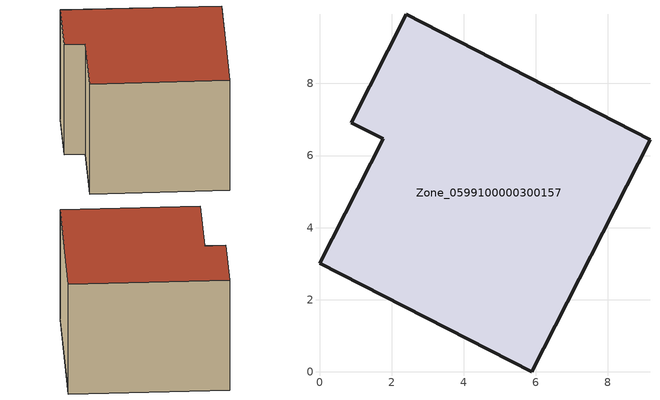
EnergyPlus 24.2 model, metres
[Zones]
Zone_0599100000300157
 floor ground (C_G): 9.17,6.44 5.88,0 0,3.01 1.77,6.46 0.88,6.91 2.41,9.92 z0
 wall outside (C_F): 5.88,0 9.17,6.44 2.41,9.92 0.88,6.91 1.77,6.46 0,3.01 5.88,0 z0:5.91
 roof outside (C_R): 0,3.01 5.88,0 9.17,6.44 2.41,9.92 0.88,6.91 1.77,6.46 z5.91
[BUILDING]
Pand.0599100000300157: North Axis=0; Terrain=City; Loads Convergence Tolerance Value=0.04; Temperature Convergence Tolerance Value=0.4; Solar Distribution=FullExterior; Maximum Number of Warmup Days=25; Minimum Number of Warmup Days=1
[Site:Location]
Rotterdam.The.Hague.AP_ZH_NLD Design_Conditions: Latitude=51.96; Longitude=4.45; Time Zone=1; Elevation=-4.5
[SITE:GROUNDTEMPERATURE:BUILDINGSURFACE]
18, 18, 18, 18, 18, 18, 18, 18, 18, 18, 18, 18
[MATERIAL] Thermal Absorptance=0.9; Solar Absorptance=0.7; Visible Absorptance=0.7
Name | Roughness | Thickness | Conductivity | Density | Specific Heat
G.TI.1975-1991 | MediumSmooth | 0.15 | 0.288461 | 540 | 1210
F.TI.1975-1991 | Rough | 0.3 | 0.230769 | 1920 | 840
R.TI.1975-1991 | MediumRough | 0.2 | 0.153846 | 1500 | 1000
[CONSTRUCTION]
C_G: G.TI.1975-1991
C_F: F.TI.1975-1991
C_R: R.TI.1975-1991
[ZONE]
Zone_0599100000300157: Type=1; Multiplier=1; Ceiling Height=Autocalculate; Volume=Autocalculate; Floor Area=autocalculate; Part of Total Floor Area=Yes
[ZONEINFILTRATION:DESIGNFLOWRATE]
Infil_Zone_0599100000300157: Zone or ZoneList or Space or SpaceList=Zone_0599100000300157; Schedule=AlwaysOn; Design Flow Rate Calculation Method=Flow/Area; Flow Rate per Floor Area=0.003; Constant Term Coefficient=1; Temperature Term Coefficient=0; Velocity Term Coefficient=0; Velocity Squared Term Coefficient=0
[HVACTEMPLATE:ZONE:IDEALLOADSAIRSYSTEM]
Zone_0599100000300157: Maximum Heating Supply Air Temperature=50; Minimum Cooling Supply Air Temperature=13; Maximum Heating Supply Air Humidity Ratio=0.0156; Minimum Cooling Supply Air Humidity Ratio=0.0077; Heating Limit=NoLimit; Cooling Limit=NoLimit; Dehumidification Control Type=ConstantSensibleHeatRatio; Cooling Sensible Heat Ratio=0.7; Dehumidification Setpoint=60; Humidification Control Type=None; Humidification Setpoint=30; Outdoor Air Method=None; Outdoor Air Flow Rate per Person=0.00944; Outdoor Air Flow Rate per Zone Floor Area=0; Outdoor Air Flow Rate per Zone=0; Demand Controlled Ventilation Type=None; Outdoor Air Economizer Type=NoEconomizer; Heat Recovery Type=None; Sensible Heat Recovery Effectiveness=0.7; Latent Heat Recovery Effectiveness=0.65
[ZONECONTROL:THERMOSTAT]
ThermostatControl_Zone_0599100000300157: Zone or ZoneList=Zone_0599100000300157; Control Type Schedule=DualSetpointControlType; Control 1=Thermostat_Zone_0599100000300157; Temperature Difference Between Cutout And Setpoint=0
[THERMOSTATSETPOINT:DUALSETPOINT]
Thermostat_Zone_0599100000300157: Heating Setpoint Temperature Schedule=HeatingSetpoint_Zone_0599100000300157; Cooling Setpoint Temperature Schedule=CoolingSetpoint_Zone_0599100000300157
[SCHEDULE:COMPACT]
HeatingSetpoint_Zone_0599100000300157: Through: 12/31, For: AllDays, Until: 24:00, 21
CoolingSetpoint_Zone_0599100000300157: Through: 12/31, For: AllDays, Until: 24:00, 24
DualSetpointControlType: Through: 12/31, For: AllDays, Until: 24:00, 4
AlwaysOn: Through: 12/31, For: AllDays, Until: 24:00, 1
